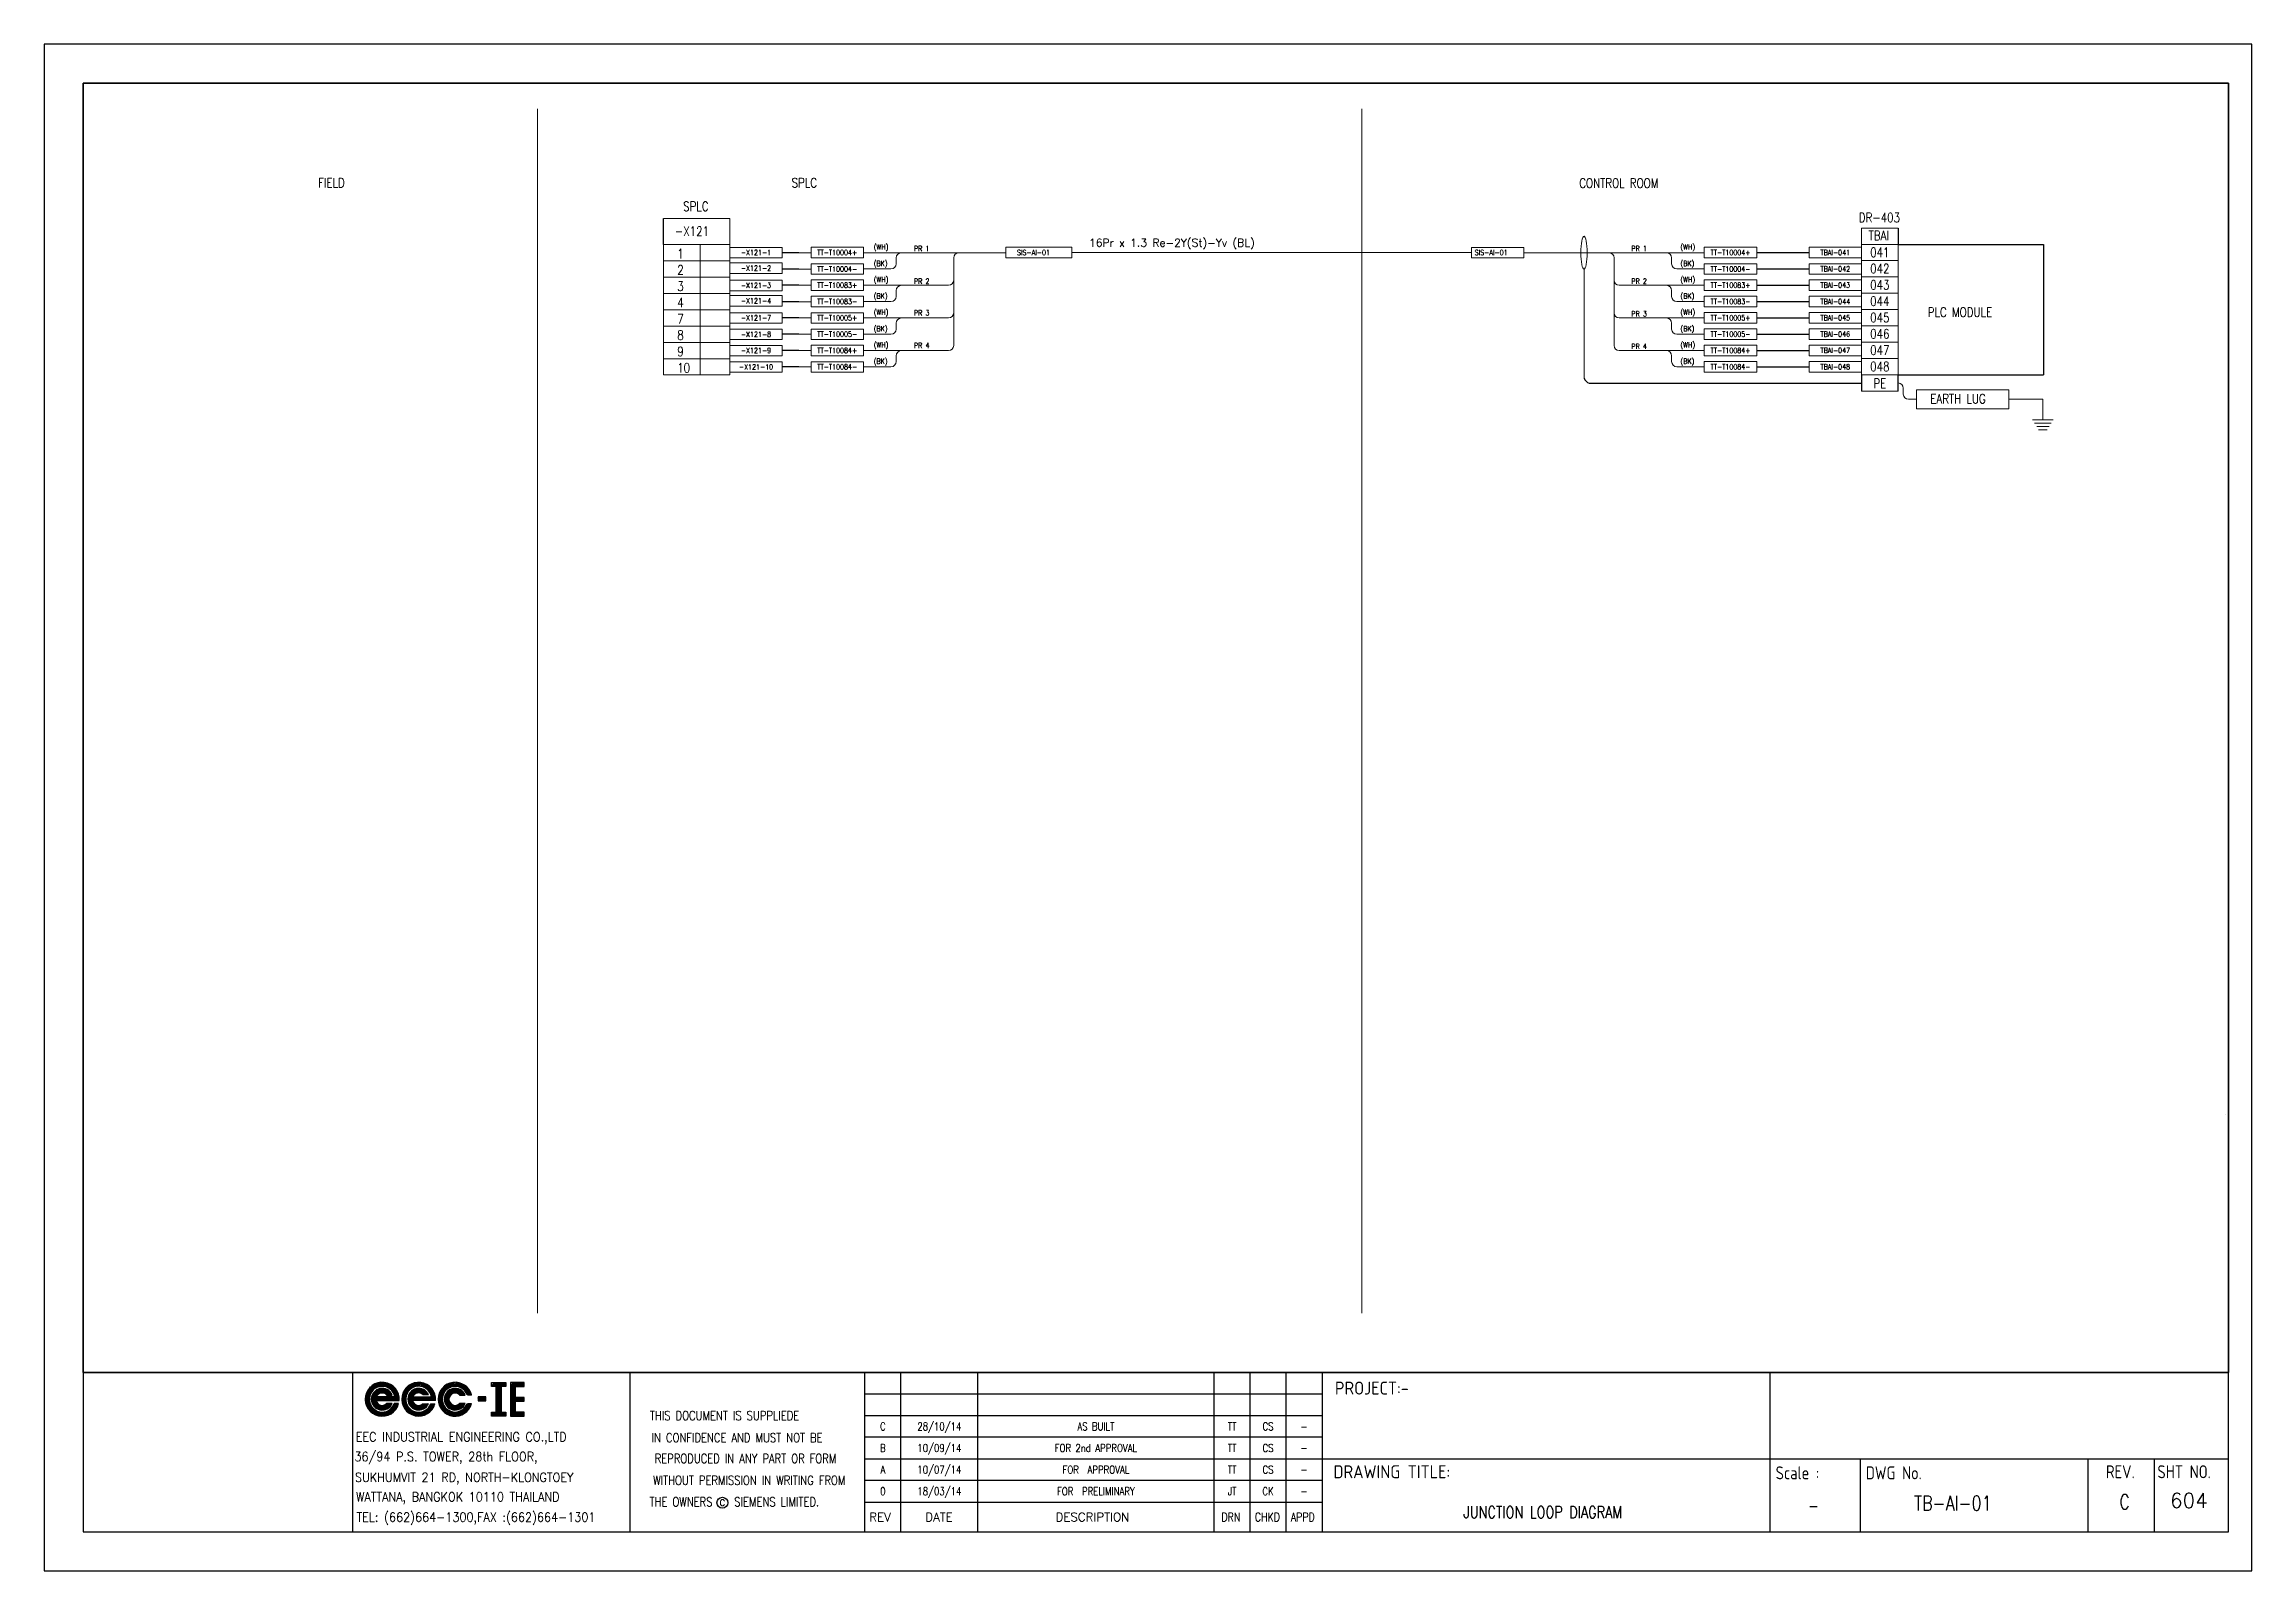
# Model space of a CAD drawing. Header units: millimetres. Extents: x -14942 to 24072, y -50285 to 2207.
# Drawn here: x 2106 to 2529, y -9461.3 to -9168.8 of the extents above; entities that cross this region are included whole.
import ezdxf
from ezdxf.enums import TextEntityAlignment as Align

# ---------------------------------------------------------------- set-up
doc = ezdxf.new("R2010")
doc.units = ezdxf.units.MM
doc.header["$MEASUREMENT"] = 0
doc.layers.get('0').update_dxf_attribs({"linetype": 'CONTINUOUS'})
for name, color, linetype in [('52049_PAPER A4$0$Frame_A1', 253, 'CONTINUOUS'), ('BEAM', 3, 'CONTINUOUS'), ('INSTRUMENT', 1, 'CONTINUOUS'), ('TEXT', 2, 'CONTINUOUS')]:
    doc.layers.add(name, color=color, linetype=linetype)
doc.styles.add('52049_PAPER A4$0$ISO Proportional', font='isocp.shx')
doc.styles.add('52049_PAPER A4$0$ROMANS', font='isocp.shx')
doc.styles.add('52049_PAPER A4$0$Romans-title', font='romans.shx')
doc.styles.add('ROMANS', font='romans')

# ---------------------------------------------------------------- blocks, each defined once
blk = doc.blocks.new('52049_PAPER A4$0$eec-ie')
at = {"layer": '52049_PAPER A4$0$Frame_A1', "color": 0, "lineweight": -3}
for p, q in [((0, 0), (0.87, 0.87)), ((0, -0.08), (0.3, 0.22)), ((0, -0.16), (0.26, 0.1)), ((0, -0.23), (0.24, 0)), ((0.01, 0.09), (0.78, 0.86)), ((0.04, 0.2), (0.68, 0.83)), ((0.09, 0.32), (0.55, 0.78)), ((0.26, 0.57), (0.3, 0.62)), ((0.34, -0.12), (1, 0.53)), ((0.35, -0.04), (0.92, 0.53)), ((0.35, -0.19), (1.07, 0.52)), ((0.36, 0.05), (0.82, 0.51)), ((0.37, -0.26), (0.66, 0.04)), ((0.39, -0.32), (0.74, 0.04)), ((0.4, 0.17), (0.7, 0.47)), ((0.41, -0.37), (0.82, 0.04)), ((1.69, 0.04), (0.64, 0.04)), ((0.65, 0.57), (0.96, 0.88)), ((0.68, -0.17), (0.9, 0.04)), ((0.76, -0.17), (0.98, 0.04)), ((0.77, 0.62), (1.03, 0.88)), ((0.84, -0.17), (1.05, 0.04)), ((0.87, 0.64), (1.1, 0.87)), ((0.87, 0.25), (1.13, 0.51)), ((0.92, -0.17), (1.13, 0.04)), ((0.95, 0.64), (1.17, 0.86)), ((0.96, 0.26), (1.19, 0.49)), ((1, -0.17), (1.21, 0.04)), ((1.03, 0.64), (1.23, 0.84)), ((1.03, 0.25), (1.24, 0.46)), ((1.07, -0.17), (1.29, 0.04)), ((1.09, 0.24), (1.29, 0.44)), ((1.1, 0.63), (1.29, 0.82)), ((1.15, 0.21), (1.34, 0.4)), ((1.15, -0.17), (1.37, 0.04)), ((1.16, 0.62), (1.35, 0.8)), ((1.19, 0.18), (1.38, 0.37)), ((1.22, 0.6), (1.4, 0.78)), ((1.22, 0.15), (1.54, 0.15)), ((1.23, -0.17), (1.44, 0.04)), ((1.25, 0.15), (1.42, 0.33)), ((1.28, 0.57), (1.45, 0.75)), ((1.31, -0.17), (1.52, 0.04)), ((1.32, 0.15), (1.46, 0.29)), ((1.33, 0.55), (1.5, 0.72)), ((1.38, 0.52), (1.54, 0.69)), ((1.39, -0.17), (1.6, 0.04)), ((1.4, 0.15), (1.49, 0.24)), ((1.42, 0.49), (1.59, 0.65)), ((1.46, 0.45), (1.63, 0.62)), ((1.46, -0.17), (1.68, 0.04)), ((1.48, 0.15), (1.52, 0.19)), ((1.5, 0.41), (1.67, 0.58)), ((1.54, 0.37), (1.71, 0.54)), ((1.54, -0.17), (1.9, 0.18)), ((1.57, 0.33), (1.74, 0.49)), ((1.6, 0.28), (1.77, 0.45)), ((1.62, -0.17), (1.91, 0.12)), ((1.63, 0.23), (1.8, 0.4)), ((1.65, 0.17), (1.83, 0.35)), ((1.67, 0.11), (1.86, 0.3)), ((1.69, 0.05), (1.88, 0.24)), ((1.7, -0.17), (1.93, 0.06)), ((2.09, -0.09), (2.37, 0.19)), ((2.1, -0.01), (2.51, 0.41)), ((2.1, -0.17), (2.34, 0.08)), ((2.11, 0.08), (2.88, 0.86)), ((2.13, 0.18), (2.78, 0.83)), ((2.18, 0.31), (2.65, 0.78)), ((2.31, 0.52), (2.45, 0.65)), ((2.44, -0.05), (3.02, 0.52)), ((2.44, -0.13), (3.1, 0.52)), ((2.45, -0.2), (2.78, 0.13)), ((2.46, 0.04), (2.93, 0.51)), ((2.46, -0.26), (2.76, 0.04)), ((2.48, -0.32), (2.84, 0.04)), ((2.49, 0.15), (2.81, 0.47)), ((2.56, 0.45), (2.97, 0.87)), ((2.72, -0.17), (2.92, 0.04)), ((2.73, 0.04), (3.79, 0.04)), ((2.77, 0.59), (3.06, 0.87)), ((2.79, -0.17), (3, 0.04)), ((2.84, 0.19), (3.17, 0.51)), ((2.87, -0.17), (3.08, 0.04)), ((2.89, 0.63), (3.13, 0.87)), ((2.95, -0.17), (3.15, 0.04)), ((2.98, 0.64), (3.2, 0.86)), ((2.98, 0.26), (3.23, 0.5)), ((3.03, -0.17), (3.23, 0.04)), ((3.06, 0.65), (3.27, 0.85)), ((3.07, 0.26), (3.29, 0.48)), ((3.11, -0.17), (3.31, 0.04)), ((3.14, 0.64), (3.33, 0.83)), ((3.14, 0.25), (3.34, 0.46)), ((3.18, -0.17), (3.39, 0.04)), ((3.2, 0.24), (3.39, 0.43)), ((3.21, 0.63), (3.39, 0.81)), ((3.25, 0.21), (3.44, 0.4)), ((3.26, -0.17), (3.47, 0.04)), ((3.27, 0.62), (3.44, 0.79)), ((3.29, 0.18), (3.48, 0.36)), ((3.62, 0.16), (3.31, 0.16)), ((3.33, 0.6), (3.5, 0.77)), ((3.34, -0.17), (3.54, 0.04)), ((3.36, 0.16), (3.52, 0.32)), ((3.38, 0.57), (3.55, 0.74)), ((3.42, -0.17), (3.62, 0.04)), ((3.43, 0.55), (3.59, 0.71)), ((3.43, 0.16), (3.55, 0.28)), ((3.48, 0.52), (3.64, 0.68)), ((3.5, -0.17), (3.7, 0.04)), ((3.51, 0.16), (3.58, 0.23)), ((3.52, 0.48), (3.68, 0.64)), ((3.57, 0.45), (3.72, 0.61)), ((3.57, -0.17), (3.78, 0.04)), ((3.59, 0.16), (3.61, 0.18)), ((3.6, 0.41), (3.76, 0.57)), ((3.64, 0.37), (3.8, 0.53)), ((3.65, -0.17), (3.99, 0.17)), ((3.67, 0.32), (3.83, 0.48)), ((3.7, 0.27), (3.87, 0.44)), ((3.73, 0.22), (3.9, 0.39)), ((3.73, -0.17), (4, 0.11)), ((3.75, 0.17), (3.92, 0.34)), ((3.77, 0.11), (3.95, 0.28)), ((3.79, 0.05), (3.97, 0.23)), ((3.81, -0.17), (4.02, 0.04)), ((4.18, -0.03), (4.57, 0.36)), ((4.18, -0.11), (4.47, 0.18)), ((4.18, -0.18), (4.43, 0.07)), ((4.19, 0.06), (5, 0.86)), ((4.21, 0.16), (4.9, 0.84)), ((4.25, 0.28), (4.78, 0.8)), ((4.34, 0.45), (4.61, 0.71)), ((4.53, -0.15), (5.2, 0.53)), ((4.53, -0.07), (5.13, 0.53)), ((4.54, 0.02), (5.04, 0.52)), ((4.54, -0.22), (4.86, 0.1)), ((4.57, 0.12), (4.93, 0.49)), ((4.69, 0.48), (5.08, 0.87)), ((4.69, 0.32), (4.73, 0.37)), ((4.88, 0.59), (5.16, 0.88)), ((4.96, 0.2), (5.27, 0.52)), ((4.99, 0.63), (5.24, 0.87)), ((5.08, 0.64), (5.31, 0.86)), ((5.09, 0.25), (5.33, 0.5)), ((5.16, 0.64), (5.37, 0.85)), ((5.17, 0.26), (5.39, 0.48)), ((5.24, 0.64), (5.43, 0.83)), ((5.24, 0.25), (5.44, 0.46)), ((5.3, 0.63), (5.49, 0.82)), ((5.3, 0.23), (5.49, 0.43)), ((5.35, 0.2), (5.54, 0.39)), ((5.37, 0.61), (5.55, 0.79)), ((5.39, 0.17), (5.58, 0.36)), ((5.4, 0.15), (5.72, 0.15)), ((5.42, 0.59), (5.6, 0.77)), ((5.46, 0.15), (5.62, 0.32)), ((5.48, 0.57), (5.65, 0.74)), ((5.53, 0.54), (5.7, 0.71)), ((5.53, 0.15), (5.65, 0.27)), ((5.58, 0.51), (5.74, 0.68)), ((5.61, 0.15), (5.68, 0.23)), ((5.62, 0.47), (5.79, 0.64)), ((5.66, 0.44), (5.83, 0.6)), ((5.69, 0.15), (5.71, 0.18)), ((5.7, 0.4), (5.87, 0.56)), ((5.73, 0.36), (5.9, 0.52)), ((5.77, 0.31), (5.94, 0.48)), ((5.8, 0.26), (5.97, 0.43)), ((5.82, 0.21), (6, 0.38)), ((5.85, 0.15), (6.02, 0.33)), ((6.09, 0.15), (5.85, 0.15)), ((5.92, 0.15), (6.05, 0.28)), ((6, 0.15), (6.07, 0.22)), ((6.08, 0.15), (6.09, 0.16)), ((6.9, 0.04), (6.46, 0.04)), ((6.46, 0.04), (6.46, -0.18)), ((6.46, -0.01), (6.51, 0.04)), ((6.46, -0.09), (6.59, 0.04)), ((6.46, -0.17), (6.66, 0.04)), ((6.52, -0.18), (6.74, 0.04)), ((6.6, -0.18), (6.82, 0.04)), ((6.68, -0.18), (6.9, 0.04)), ((6.9, -0.18), (6.9, 0.04)), ((7.23, 0.68), (7.41, 0.86)), ((7.27, 0.64), (7.49, 0.86)), ((7.35, 0.64), (7.57, 0.86)), ((7.43, 0.64), (7.65, 0.86)), ((7.5, 0.64), (7.72, 0.86)), ((7.51, 0.57), (7.8, 0.86)), ((7.51, 0.49), (7.88, 0.86)), ((7.51, 0.41), (7.96, 0.86)), ((7.51, 0.34), (7.78, 0.61)), ((7.51, 0.26), (7.78, 0.53)), ((7.51, 0.18), (7.78, 0.45)), ((7.51, 0.1), (7.78, 0.38)), ((7.51, 0.02), (7.78, 0.3)), ((7.51, -0.05), (7.78, 0.22)), ((7.51, -0.13), (7.78, 0.14)), ((7.51, -0.21), (7.78, 0.07)), ((7.82, 0.64), (8.04, 0.86)), ((7.89, 0.64), (8.06, 0.81)), ((7.97, 0.64), (8.06, 0.73)), ((8.05, 0.64), (8.06, 0.65)), ((8.33, 0.46), (8.74, 0.86)), ((8.33, 0.54), (8.66, 0.86)), ((8.33, 0.38), (8.82, 0.86)), ((8.33, 0.69), (8.5, 0.86)), ((8.33, 0.62), (8.58, 0.86)), ((8.33, 0.3), (8.61, 0.58)), ((8.33, 0.23), (8.61, 0.5)), ((8.33, 0.15), (8.61, 0.42)), ((8.33, 0.07), (8.61, 0.35)), ((8.33, -0.01), (8.61, 0.27)), ((8.33, -0.09), (8.61, 0.19)), ((8.33, -0.16), (8.61, 0.11)), ((8.33, -0.24), (8.61, 0.03)), ((8.33, -0.4), (8.74, 0.01)), ((8.33, -0.32), (8.66, 0.01)), ((8.33, -0.48), (8.82, 0.01)), ((8.67, 0.64), (8.89, 0.86)), ((8.68, -0.21), (8.9, 0.01)), ((8.75, 0.64), (8.97, 0.86)), ((8.75, -0.21), (8.97, 0.01)), ((8.83, 0.64), (9.05, 0.86)), ((8.83, -0.21), (9.05, 0.01)), ((8.91, 0.64), (9.11, 0.84)), ((8.99, 0.64), (9.11, 0.76)), ((9.06, 0.64), (9.11, 0.69)), ((0.02, -0.3), (0.23, -0.08)), ((0.03, -0.36), (0.23, -0.16)), ((0.05, -0.42), (0.24, -0.23)), ((0.07, -0.47), (0.26, -0.29)), ((0.1, -0.53), (0.27, -0.35)), ((0.12, -0.58), (0.3, -0.4)), ((0.15, -0.63), (0.32, -0.46)), ((0.19, -0.67), (0.35, -0.5)), ((0.22, -0.72), (0.39, -0.55)), ((0.26, -0.76), (0.42, -0.59)), ((0.3, -0.8), (0.46, -0.63)), ((0.34, -0.83), (0.5, -0.67)), ((0.38, -0.87), (0.55, -0.7)), ((0.42, -0.9), (0.59, -0.73)), ((0.44, -0.42), (0.64, -0.22)), ((0.47, -0.47), (0.66, -0.27)), ((0.47, -0.93), (0.65, -0.76)), ((0.5, -0.51), (0.69, -0.32)), ((0.52, -0.96), (0.7, -0.78)), ((0.54, -0.55), (0.73, -0.36)), ((0.58, -0.59), (0.78, -0.39)), ((0.58, -0.98), (0.76, -0.8)), ((0.62, -0.17), (1.94, -0.17)), ((0.63, -0.62), (0.83, -0.42)), ((0.63, -1.01), (0.82, -0.82)), ((0.68, -0.65), (0.89, -0.44)), ((0.69, -1.03), (0.89, -0.83)), ((0.73, -0.67), (0.96, -0.45)), ((0.75, -1.04), (0.96, -0.83)), ((0.79, -0.69), (1.04, -0.44)), ((0.82, -1.05), (1.04, -0.83)), ((0.85, -0.71), (1.19, -0.37)), ((0.89, -1.06), (1.14, -0.81)), ((0.92, -0.72), (1.29, -0.34)), ((0.96, -1.07), (1.25, -0.77)), ((1, -0.72), (1.37, -0.34)), ((1.04, -1.06), (1.76, -0.34)), ((1.09, -0.71), (1.45, -0.34)), ((1.13, -1.05), (1.84, -0.34)), ((1.2, -0.67), (1.53, -0.34)), ((1.54, -0.34), (1.22, -0.34)), ((1.23, -1.03), (1.9, -0.36)), ((1.35, -0.99), (1.86, -0.48)), ((1.53, -0.88), (1.76, -0.66)), ((1.65, -0.38), (1.68, -0.34)), ((1.91, -0.34), (1.66, -0.34)), ((1.78, -0.17), (1.94, -0.01)), ((1.85, -0.17), (1.94, -0.09)), ((1.93, -0.17), (1.94, -0.17)), ((2.1, -0.24), (2.32, -0.02)), ((2.11, -0.3), (2.32, -0.1)), ((2.13, -0.36), (2.32, -0.17)), ((2.15, -0.42), (2.33, -0.24)), ((2.17, -0.48), (2.35, -0.3)), ((2.2, -0.53), (2.37, -0.36)), ((2.22, -0.58), (2.39, -0.42)), ((2.25, -0.63), (2.42, -0.47)), ((2.29, -0.68), (2.45, -0.51)), ((2.32, -0.72), (2.48, -0.56)), ((2.36, -0.76), (2.52, -0.6)), ((2.4, -0.8), (2.56, -0.64)), ((2.44, -0.84), (2.6, -0.68)), ((2.48, -0.87), (2.64, -0.71)), ((2.51, -0.38), (2.71, -0.17)), ((2.53, -0.9), (2.69, -0.74)), ((2.54, -0.43), (2.73, -0.23)), ((2.57, -0.47), (2.76, -0.28)), ((2.58, -0.93), (2.74, -0.77)), ((2.6, -0.51), (2.79, -0.33)), ((2.63, -0.96), (2.8, -0.79)), ((2.64, -0.55), (2.83, -0.37)), ((2.68, -0.98), (2.86, -0.81)), ((2.69, -0.59), (2.87, -0.4)), ((4.02, -0.17), (2.71, -0.17)), ((2.73, -0.62), (2.93, -0.43)), ((2.74, -1.01), (2.92, -0.82)), ((2.78, -0.65), (2.99, -0.44)), ((2.8, -1.02), (2.99, -0.83)), ((2.84, -0.67), (3.06, -0.45)), ((2.86, -1.04), (3.06, -0.84)), ((2.9, -0.69), (3.14, -0.44)), ((2.92, -1.05), (3.14, -0.83)), ((2.96, -0.7), (3.32, -0.35)), ((2.99, -1.06), (3.24, -0.81)), ((3.03, -0.71), (3.39, -0.35)), ((3.07, -1.06), (3.36, -0.77)), ((3.11, -0.71), (3.47, -0.35)), ((3.15, -1.06), (3.86, -0.35)), ((3.2, -0.7), (3.55, -0.35)), ((3.24, -1.04), (3.94, -0.35)), ((3.31, -0.35), (3.62, -0.35)), ((3.32, -0.65), (3.62, -0.36)), ((3.35, -1.02), (3.98, -0.38)), ((3.48, -0.97), (3.93, -0.51)), ((3.74, -0.39), (3.78, -0.35)), ((3.76, -0.35), (3.99, -0.35)), ((3.89, -0.17), (4.02, -0.03)), ((3.96, -0.17), (4.03, -0.11)), ((4.19, -0.25), (4.42, -0.03)), ((4.21, -0.32), (4.41, -0.11)), ((4.22, -0.38), (4.42, -0.18)), ((4.24, -0.44), (4.43, -0.25)), ((4.26, -0.49), (4.45, -0.31)), ((4.29, -0.54), (4.47, -0.37)), ((4.32, -0.59), (4.49, -0.42)), ((4.35, -0.64), (4.52, -0.47)), ((4.38, -0.69), (4.55, -0.52)), ((4.42, -0.73), (4.58, -0.56)), ((4.45, -0.77), (4.62, -0.6)), ((4.49, -0.81), (4.66, -0.64)), ((4.53, -0.84), (4.7, -0.68)), ((4.56, -0.28), (4.8, -0.03)), ((4.58, -0.33), (4.8, -0.11)), ((4.58, -0.88), (4.75, -0.71)), ((4.6, -0.39), (4.81, -0.18)), ((4.62, -0.91), (4.8, -0.74)), ((4.63, -0.44), (4.83, -0.24)), ((4.66, -0.48), (4.86, -0.29)), ((4.67, -0.94), (4.85, -0.77)), ((4.7, -0.52), (4.89, -0.33)), ((4.72, -0.97), (4.9, -0.79)), ((4.74, -0.56), (4.93, -0.37)), ((4.78, -0.6), (4.98, -0.4)), ((4.78, -0.99), (4.96, -0.81)), ((4.83, -0.63), (5.03, -0.43)), ((4.83, -1.01), (5.03, -0.82)), ((4.88, -0.66), (5.09, -0.44)), ((4.89, -1.03), (5.1, -0.83)), ((4.93, -0.68), (5.17, -0.45)), ((4.96, -1.05), (5.17, -0.83)), ((4.99, -0.7), (5.26, -0.43)), ((5.02, -1.06), (5.26, -0.82)), ((5.06, -0.71), (5.43, -0.34)), ((5.09, -1.06), (5.36, -0.8)), ((5.13, -0.72), (5.5, -0.34)), ((5.17, -1.07), (5.49, -0.75)), ((5.21, -0.71), (5.58, -0.34)), ((5.25, -1.06), (5.97, -0.34)), ((5.3, -0.7), (5.66, -0.34)), ((5.35, -1.05), (6.05, -0.34)), ((5.72, -0.34), (5.4, -0.34)), ((5.43, -0.65), (5.71, -0.37)), ((5.45, -1.02), (6.07, -0.4)), ((5.58, -0.96), (6.02, -0.53)), ((5.81, -0.43), (5.89, -0.34)), ((5.85, -0.34), (6.09, -0.34)), ((6.46, -0.18), (6.9, -0.18)), ((6.75, -0.18), (6.9, -0.04)), ((6.83, -0.18), (6.9, -0.12)), ((7.23, -0.95), (7.34, -0.84)), ((7.23, -0.88), (7.26, -0.84)), ((7.23, -1.03), (7.42, -0.84)), ((7.28, -1.07), (7.5, -0.84)), ((7.35, -1.07), (7.78, -0.64)), ((7.43, -1.07), (7.78, -0.71)), ((7.51, -0.29), (7.78, -0.01)), ((7.51, -0.37), (7.78, -0.09)), ((7.51, -0.44), (7.78, -0.17)), ((7.51, -0.52), (7.78, -0.25)), ((7.51, -0.6), (7.78, -0.32)), ((7.51, -0.68), (7.78, -0.4)), ((7.51, -0.76), (7.78, -0.48)), ((7.51, -0.83), (7.78, -0.56)), ((7.51, -1.07), (7.78, -0.79)), ((7.59, -1.07), (7.81, -0.84)), ((7.67, -1.07), (7.89, -0.84)), ((7.74, -1.07), (7.96, -0.84)), ((7.82, -1.07), (8.04, -0.84)), ((7.9, -1.07), (8.06, -0.91)), ((7.98, -1.07), (8.06, -0.98)), ((8.06, -1.07), (8.06, -1.06)), ((8.33, -0.55), (8.61, -0.28)), ((8.33, -0.63), (8.61, -0.36)), ((8.33, -0.71), (8.61, -0.43)), ((8.33, -0.79), (8.61, -0.51)), ((8.33, -0.86), (8.61, -0.59)), ((8.33, -0.94), (8.61, -0.67)), ((8.33, -1.02), (8.61, -0.75)), ((8.37, -1.07), (8.61, -0.82)), ((8.45, -1.07), (8.67, -0.84)), ((8.52, -1.07), (8.74, -0.84)), ((8.6, -1.07), (8.82, -0.84)), ((8.68, -1.07), (8.9, -0.84)), ((8.76, -1.07), (8.98, -0.84)), ((8.84, -1.07), (9.06, -0.84)), ((8.91, -0.21), (9.11, -0.02)), ((8.91, -1.07), (9.11, -0.87)), ((8.99, -0.21), (9.11, -0.09)), ((8.99, -1.07), (9.11, -0.95)), ((9.07, -0.21), (9.11, -0.17)), ((9.07, -1.07), (9.11, -1.03))]:
    blk.add_line(p, q, dxfattribs=at)
for points in [[(7.23, 0.86), (8.06, 0.86), (8.06, 0.64), (7.78, 0.64), (7.78, -0.84), (8.06, -0.84), (8.06, -1.07), (7.23, -1.07), (7.23, -0.84), (7.51, -0.84), (7.51, 0.64), (7.23, 0.64)], [(8.61, 0.01), (8.61, 0.64), (9.11, 0.64), (9.11, 0.86), (8.33, 0.86), (8.33, -1.07), (9.11, -1.07), (9.11, -0.84), (8.61, -0.84), (8.61, -0.21), (9.11, -0.21), (9.11, 0.01)]]:
    blk.add_lwpolyline(points, close=True, dxfattribs=at)
for centre, radius, start, end in [((0.97, -0.09), 0.972, 355.3439, 345.1466), ((0.97, -0.09), 0.737, 10.5243, 340.256), ((0.97, -0.09), 0.623, 23.5697, 336.4303), ((0.97, -0.09), 0.354, 44.7876, 157.6107), ((3.06, -0.09), 0.967, 355.6074, 344.7747), ((3.06, -0.09), 0.742, 10.0766, 339.9937), ((3.06, -0.09), 0.618, 24.2545, 335.7455), ((3.06, -0.09), 0.358, 45.1096, 158.7579), ((5.15, -0.09), 0.972, 14.8534, 345.1466), ((5.15, -0.09), 0.737, 19.744, 340.256), ((5.15, -0.09), 0.623, 23.5697, 336.4303), ((5.15, -0.09), 0.354, 44.7876, 315.2124), ((0.97, -0.09), 0.354, 192.8901, 315.2124), ((3.06, -0.09), 0.358, 191.9242, 314.8904)]:
    blk.add_arc(centre, radius, start, end, dxfattribs=at)
blk = doc.blocks.new('52049_PAPER A4$0$eec logo')
at = {"color": 7, "xscale": 2.786697286423482, "yscale": 2.786697286423482, "zscale": 2.786697286423482}
blk.add_blockref('52049_PAPER A4$0$eec-ie', (50.01, 25.95), dxfattribs=at)
blk = doc.blocks.new('FJB')
at = {"color": 3}
for p, q in [((-415.5, 38.01), (-4.5, 38.01)), ((-363.94, 38.01), (-363.94, 7.5)), ((-310.77, 38.01), (-310.77, 7.5)), ((-265.75, 7.5), (-265.75, 38.01)), ((-258.85, 7.5), (-258.85, 38.01)), ((-244.11, 7.5), (-244.11, 38.01)), ((-198.84, 7.5), (-198.84, 38.01)), ((-191.95, 7.5), (-191.95, 38.01)), ((-185.05, 7.5), (-185.05, 38.01)), ((-178.16, 38.01), (-178.16, 7.5)), ((-92.38, 38.01), (-92.38, 7.5)), ((-178.16, 21.46), (-4.5, 21.46)), ((-75.06, 21.46), (-75.06, 7.5)), ((-31.4, 21.46), (-31.4, 7.5)), ((-18.75, 21.46), (-18.75, 7.5)), ((-265.75, 13.19), (-178.16, 13.19))]:
    blk.add_line(p, q, dxfattribs=at)
at = {"color": 1}
for p, q in [((-178.16, 33.87), (-265.75, 33.87)), ((-265.75, 29.74), (-178.16, 29.74)), ((-178.16, 25.6), (-265.75, 25.6)), ((-265.75, 21.46), (-178.16, 21.46)), ((-178.16, 17.33), (-265.75, 17.33))]:
    blk.add_line(p, q, dxfattribs=at)
at = {"color": 7}
for p, q in [((-4.5, 38.01), (-96.38, 38.01)), ((-92.38, 38.01), (-92.38, 19.85))]:
    blk.add_line(p, q, dxfattribs=at)
blk.add_lwpolyline([(0, 0), (0, 292.5), (-423, 292.5), (-423, 0)], close=True, dxfattribs=at)
blk.add_lwpolyline([(-415.5, 285), (-4.5, 285), (-4.5, 38.01), (-415.5, 38.01)], close=True)
at = {"color": 3}
blk.add_lwpolyline([(-4.5, 7.5), (-4.5, 285), (-415.5, 285), (-415.5, 7.5)], close=True, dxfattribs=at)
at = {"color": 2}
blk.add_circle((-293.05, 13.05), 1.05, dxfattribs=at)
at = {"color": 3, "xscale": 1.200000000000001, "yscale": 1.200000000000001, "zscale": 1.200000000000001}
blk.add_blockref('52049_PAPER A4$0$eec logo', (-421.49, 2.05), dxfattribs=at)
at = {"color": 2, "style": '52049_PAPER A4$0$ISO Proportional'}
for s, height, p in [('PROJECT:-', 2.482, (-168.61, 35.02)), ('DRAWING TITLE:', 2.4821, (-164.78, 18.99))]:
    blk.add_text(s, height=height, dxfattribs=at).set_placement(p, align=Align.MIDDLE_CENTER)
at = {"color": 2, "style": '52049_PAPER A4$0$Romans-title', "width": 0.8}
for s, p in [('THIS DOCUMENT IS SUPPLIEDE', (-292.63, 29.75)), ('IN CONFIDENCE AND MUST NOT BE', (-290.24, 25.51)), (' REPRODUCED IN ANY PART OR FORM', (-289.1, 21.53)), (' WITHOUT PERMISSION IN WRITING FROM ', (-287.9, 17.35)), ('THE OWNERS   SIEMENS LIMITED. ', (-290.28, 13.22))]:
    blk.add_text(s, height=1.75, dxfattribs=at).set_placement(p, align=Align.MIDDLE)
at = {"color": 2, "style": '52049_PAPER A4$0$Romans-title'}
for s, height, width, p in [('EEC INDUSTRIAL ENGINEERING CO.,LTD', 1.75, 0.9, (-363.31, 24.81)), ('36/94 P.S. TOWER, 28th FLOOR,', 1.75, 0.9, (-363.55, 21.03, -1.75)), ('SUKHUMVIT 21 RD, NORTH-KLONGTOEY', 1.75, 0.9, (-363.45, 17.05, -1.75)), ('WATTANA, BANGKOK 10110 THAILAND ', 1.75, 0.9, (-363.25, 13.31, -1.75)), ('TEL: (662)664-1300,FAX :(662)664-1301', 1.75, 0.9, (-363.14, 9.42, -1.75)), ('DRN', 1.655, 0.8, (-197.44, 9.49)), ('CHKD', 1.655, 0.8, (-191.03, 9.49)), ('APPD', 1.655, 0.8, (-184.14, 9.49))]:
    blk.add_text(s, height=height, dxfattribs=dict(at, width=width)).set_placement(p)
at = {"color": 2}
for s, height, style, width, p in [('C', 1.5, '52049_PAPER A4$0$Romans-title', 0.8, (-262.3, 27.67)), ('28/10/14', 1.5, '52049_PAPER A4$0$Romans-title', 0.8, (-251.48, 27.67)), ('AS BUILT', 1.5, '52049_PAPER A4$0$Romans-title', 0.8, (-221.48, 27.67)), ('TT', 1.5, '52049_PAPER A4$0$Romans-title', 0.8, (-195.39, 27.67)), ('CS', 1.5, '52049_PAPER A4$0$Romans-title', 0.8, (-188.5, 27.67)), ('-', 1.5, '52049_PAPER A4$0$Romans-title', 0.8, (-181.6, 27.67)), ('B', 1.5, '52049_PAPER A4$0$Romans-title', 0.8, (-262.3, 23.53)), ('10/09/14', 1.5, '52049_PAPER A4$0$Romans-title', 0.8, (-251.48, 23.53)), ('FOR 2nd APPROVAL', 1.5, '52049_PAPER A4$0$Romans-title', 0.8, (-221.48, 23.53)), ('TT', 1.5, '52049_PAPER A4$0$Romans-title', 0.8, (-195.39, 23.53)), ('CS', 1.5, '52049_PAPER A4$0$Romans-title', 0.8, (-188.5, 23.53)), ('-', 1.5, '52049_PAPER A4$0$Romans-title', 0.8, (-181.6, 23.53)), ('A', 1.5, '52049_PAPER A4$0$Romans-title', 0.8, (-262.3, 19.39)), ('10/07/14', 1.5, '52049_PAPER A4$0$Romans-title', 0.8, (-251.48, 19.39)), ('FOR  APPROVAL', 1.5, '52049_PAPER A4$0$Romans-title', 0.8, (-221.48, 19.39)), ('TT', 1.5, '52049_PAPER A4$0$Romans-title', 0.8, (-195.39, 19.39)), ('CS', 1.5, '52049_PAPER A4$0$Romans-title', 0.8, (-188.5, 19.39)), ('-', 1.5, '52049_PAPER A4$0$Romans-title', 0.8, (-181.6, 19.39)), ('Scale :', 2.482, '52049_PAPER A4$0$ROMANS', 0.9, (-87.06, 18.78)), ('DWG No.', 2.482, '52049_PAPER A4$0$ROMANS', 0.9, (-68.61, 18.78)), ('REV.', 2.482, '52049_PAPER A4$0$ROMANS', 0.9, (-25.21, 18.99)), ('SHT NO.', 2.482, '52049_PAPER A4$0$ROMANS', 0.9, (-12.98, 18.99)), ('0', 1.5, '52049_PAPER A4$0$Romans-title', 0.8, (-262.3, 15.26)), ('18/03/14', 1.5, '52049_PAPER A4$0$Romans-title', 0.8, (-251.48, 15.26)), ('FOR  PRELIMINARY', 1.5, '52049_PAPER A4$0$Romans-title', 0.8, (-221.48, 15.26)), ('JT', 1.5, '52049_PAPER A4$0$Romans-title', 0.8, (-195.39, 15.26)), ('CK', 1.5, '52049_PAPER A4$0$Romans-title', 0.8, (-188.5, 15.26)), ('-', 1.5, '52049_PAPER A4$0$Romans-title', 0.8, (-181.6, 15.26)), ('C', 2.8, '52049_PAPER A4$0$Romans-title', 0.8, (-24.36, 13.21)), ('-', 2.25, '52049_PAPER A4$0$Romans-title', 0.8, (-84, 12.48))]:
    blk.add_text(s, height=height, dxfattribs=dict(at, style=style, width=width)).set_placement(p, align=Align.MIDDLE_CENTER)
at = {"color": 2, "style": '52049_PAPER A4$0$Romans-title'}
blk.add_text('C', height=1.19, dxfattribs=at).set_placement((-293.05, 13.05), align=Align.MIDDLE)
for s, height, p in [('REV', 1.655, (-264.9, 9.49)), ('DATE', 1.655, (-254.17, 9.49)), ('DESCRIPTION', 1.6548, (-229.2, 9.49))]:
    blk.add_text(s, height=height, dxfattribs=at).set_placement(p)
at = {"layer": 'TEXT', "style": 'ROMANS', "width": 0.8}
blk.add_text('JUNCTION LOOP DIAGRAM ', height=2.25, dxfattribs=at).set_placement((-135.27, 11.24), align=Align.MIDDLE_CENTER)

msp = doc.modelspace()

# ---------------------------------------------------------------- linework, layer by layer
for p, q in [((2461.2, -9203.99), (2461.2, -9207.12)), ((2454.18, -9232.12), (2454.18, -9235.24)), ((2461.2, -9235.24), (2461.2, -9232.12))]:
    msp.add_line(p, q)
msp.add_arc((2402.75, -9232.01), 1.87, 202.98, 247.5472)
at = {"layer": 'BEAM', "color": 7, "lineweight": 13, "ltscale": 0.3}
for p, q in [((2200.53, -9411.88), (2200.53, -9181.13)), ((2358.44, -9411.88), (2358.44, -9181.13))]:
    msp.add_line(p, q, dxfattribs=at)
at = {"layer": 'INSTRUMENT', "color": 7}
for p, q in [((2224.67, -9207.15), (2224.67, -9202.15)), ((2434.11, -9208.7), (2444.15, -9208.7)), ((2461.2, -9207.12), (2489.07, -9207.12)), ((2489.07, -9207.12), (2489.07, -9232.12)), ((2250.6, -9208.72), (2247.4, -9208.72)), ((2250.6, -9211.86), (2247.4, -9211.86)), ((2434.11, -9211.84), (2444.15, -9211.84)), ((2250.6, -9214.97), (2247.4, -9214.97)), ((2434.11, -9214.95), (2444.15, -9214.95)), ((2250.6, -9218.11), (2247.4, -9218.11)), ((2250.6, -9221.2), (2247.4, -9221.2)), ((2434.11, -9218.09), (2444.15, -9218.09)), ((2434.11, -9221.2), (2444.15, -9221.2)), ((2250.6, -9224.35), (2247.4, -9224.35)), ((2434.11, -9224.34), (2444.15, -9224.34)), ((2250.6, -9227.45), (2247.4, -9227.45)), ((2434.11, -9227.45), (2444.15, -9227.45)), ((2250.6, -9230.6), (2247.4, -9230.6)), ((2402.03, -9233.74), (2454.19, -9233.74)), ((2434.11, -9230.59), (2444.15, -9230.59)), ((2461.2, -9232.12), (2489.07, -9232.12))]:
    msp.add_line(p, q, dxfattribs=at)
at = {"layer": 'INSTRUMENT', "color": 7, "lineweight": 13}
for p, q in [((2454.18, -9203.99), (2461.2, -9203.99)), ((2454.18, -9207.12), (2454.18, -9203.99)), ((2224.67, -9207.15), (2237.37, -9207.15)), ((2224.67, -9207.15), (2224.67, -9232.15)), ((2231.69, -9207.15), (2231.69, -9232.15)), ((2237.37, -9207.15), (2237.37, -9232.15)), ((2302.92, -9208.7), (2379.47, -9208.7)), ((2454.18, -9207.12), (2461.2, -9207.12)), ((2454.18, -9207.12), (2454.18, -9232.12)), ((2461.2, -9207.12), (2454.18, -9207.12)), ((2461.2, -9207.12), (2461.2, -9232.12)), ((2237.37, -9210.28), (2224.67, -9210.28)), ((2250.6, -9208.72), (2252.94, -9208.72)), ((2250.6, -9211.86), (2252.94, -9211.86)), ((2262.97, -9208.72), (2275.59, -9208.72)), ((2262.97, -9211.84), (2268.24, -9211.84)), ((2269.24, -9210.84), (2269.24, -9209.72)), ((2275.59, -9208.72), (2290.22, -9208.72)), ((2280.26, -9209.72), (2280.26, -9226.47)), ((2424.08, -9208.72), (2389.5, -9208.72)), ((2401.03, -9232.74), (2401.03, -9211.88)), ((2406.79, -9209.72), (2406.79, -9226.47)), ((2424.08, -9208.72), (2411.46, -9208.72)), ((2417.81, -9210.84), (2417.81, -9209.72)), ((2424.08, -9211.84), (2418.81, -9211.84)), ((2461.2, -9210.24), (2454.18, -9210.24)), ((2224.67, -9213.4), (2237.37, -9213.4)), ((2237.37, -9213.4), (2224.67, -9213.4)), ((2237.37, -9216.53), (2224.67, -9216.53)), ((2250.6, -9214.97), (2252.94, -9214.97)), ((2262.97, -9214.97), (2279.26, -9214.97)), ((2269.24, -9217.09), (2269.24, -9215.97)), ((2424.08, -9214.97), (2407.79, -9214.97)), ((2417.81, -9217.09), (2417.81, -9215.97)), ((2454.18, -9213.37), (2461.2, -9213.37)), ((2461.2, -9213.37), (2454.18, -9213.37)), ((2461.2, -9216.49), (2454.18, -9216.49)), ((2224.67, -9219.65), (2237.37, -9219.65)), ((2237.37, -9219.65), (2224.67, -9219.65)), ((2250.6, -9218.11), (2252.94, -9218.11)), ((2250.6, -9221.2), (2252.94, -9221.2)), ((2262.97, -9218.09), (2268.24, -9218.09)), ((2262.97, -9221.22), (2279.26, -9221.22)), ((2424.08, -9221.22), (2407.79, -9221.22)), ((2424.08, -9218.09), (2418.81, -9218.09)), ((2454.18, -9219.62), (2461.2, -9219.62)), ((2461.2, -9219.62), (2454.18, -9219.62)), ((2237.37, -9222.78), (2224.67, -9222.78)), ((2250.6, -9224.35), (2252.94, -9224.35)), ((2262.97, -9224.34), (2268.24, -9224.34)), ((2269.24, -9223.34), (2269.24, -9222.22)), ((2417.81, -9223.34), (2417.81, -9222.22)), ((2424.08, -9224.34), (2418.81, -9224.34)), ((2461.2, -9222.74), (2454.18, -9222.74)), ((2237.37, -9225.9), (2224.67, -9225.9)), ((2224.67, -9225.9), (2237.37, -9225.9)), ((2237.37, -9229.03), (2224.67, -9229.03)), ((2250.6, -9227.45), (2252.94, -9227.45)), ((2262.97, -9227.47), (2279.26, -9227.47)), ((2269.24, -9229.59), (2269.24, -9228.47)), ((2424.08, -9227.47), (2407.79, -9227.47)), ((2417.81, -9229.59), (2417.81, -9228.47)), ((2461.2, -9225.87), (2454.18, -9225.87)), ((2454.18, -9225.87), (2461.2, -9225.87)), ((2461.2, -9228.99), (2454.18, -9228.99)), ((2237.37, -9232.15), (2224.67, -9232.15)), ((2250.6, -9230.6), (2252.94, -9230.6)), ((2262.97, -9230.59), (2268.24, -9230.59)), ((2424.08, -9230.59), (2418.81, -9230.59)), ((2454.18, -9232.12), (2461.2, -9232.12)), ((2461.2, -9232.12), (2454.18, -9232.12)), ((2454.18, -9232.12), (2461.2, -9232.12)), ((2461.2, -9232.12), (2454.18, -9232.12)), ((2461.2, -9232.12), (2454.18, -9232.12)), ((2454.18, -9232.12), (2461.2, -9232.12)), ((2461.2, -9232.12), (2454.18, -9232.12)), ((2454.18, -9232.12), (2461.2, -9232.12)), ((2461.2, -9232.12), (2454.18, -9232.12)), ((2454.18, -9232.12), (2461.2, -9232.12)), ((2461.2, -9232.12), (2454.18, -9232.12)), ((2461.2, -9232.12), (2454.18, -9232.12)), ((2454.18, -9235.24), (2461.2, -9235.24)), ((2461.2, -9235.24), (2454.18, -9235.24)), ((2454.18, -9235.24), (2461.2, -9235.24)), ((2461.2, -9235.24), (2454.18, -9235.24)), ((2461.2, -9235.24), (2454.18, -9235.24)), ((2454.18, -9235.24), (2461.2, -9235.24)), ((2461.2, -9235.24), (2454.18, -9235.24)), ((2454.18, -9235.24), (2461.2, -9235.24)), ((2461.2, -9235.24), (2454.18, -9235.24)), ((2462.2, -9235.8), (2462.2, -9234.68)), ((2463.2, -9236.8), (2464.75, -9236.8)), ((2464.75, -9234.98), (2482.42, -9234.98)), ((2464.75, -9238.62), (2464.75, -9234.98)), ((2482.42, -9234.98), (2482.42, -9238.62)), ((2482.42, -9236.8), (2488.95, -9236.8)), ((2488.95, -9236.8), (2488.95, -9240.76)), ((2482.42, -9238.62), (2464.75, -9238.62)), ((2486.98, -9240.76), (2486.98, -9240.76)), ((2486.98, -9240.76), (2488.95, -9240.76)), ((2487.35, -9241.37), (2488.95, -9241.37)), ((2487.76, -9242.04), (2488.95, -9242.04)), ((2488.95, -9240.76), (2490.93, -9240.76)), ((2488.95, -9240.76), (2488.95, -9240.76)), ((2488.95, -9241.37), (2490.56, -9241.37)), ((2488.95, -9242.04), (2490.15, -9242.04)), ((2488.14, -9242.65), (2488.95, -9242.65)), ((2488.95, -9242.65), (2489.77, -9242.65)), ((2524.03, -9373.84), (2524.03, -9373.84))]:
    msp.add_line(p, q, dxfattribs=at)
for points in [[(2113.49, -9176.27), (2524.49, -9176.27), (2524.49, -9423.25), (2113.49, -9423.25)], [(2224.67, -9207.15), (2237.37, -9207.15), (2237.37, -9202.15), (2224.67, -9202.15)], [(2237.37, -9207.71), (2247.4, -9207.71), (2247.4, -9209.73), (2237.37, -9209.73)], [(2252.94, -9207.69), (2262.97, -9207.69), (2262.97, -9209.71), (2252.94, -9209.71)], [(2290.22, -9207.69), (2302.92, -9207.69), (2302.92, -9209.71), (2290.22, -9209.71)], [(2379.47, -9207.71), (2389.5, -9207.71), (2389.5, -9209.73), (2379.47, -9209.73)], [(2424.08, -9207.69), (2434.11, -9207.69), (2434.11, -9209.71), (2424.08, -9209.71)], [(2444.15, -9207.69), (2454.18, -9207.69), (2454.18, -9209.71), (2444.15, -9209.71)], [(2237.37, -9210.68), (2247.4, -9210.68), (2247.4, -9212.69), (2237.37, -9212.69)], [(2252.94, -9210.83), (2262.97, -9210.83), (2262.97, -9212.85), (2252.94, -9212.85)], [(2424.08, -9210.83), (2434.11, -9210.83), (2434.11, -9212.85), (2424.08, -9212.85)], [(2444.15, -9210.83), (2454.18, -9210.83), (2454.18, -9212.85), (2444.15, -9212.85)], [(2237.37, -9213.99), (2247.4, -9213.99), (2247.4, -9216), (2237.37, -9216)], [(2237.37, -9216.95), (2247.4, -9216.95), (2247.4, -9218.97), (2237.37, -9218.97)], [(2252.94, -9213.94), (2262.97, -9213.94), (2262.97, -9215.96), (2252.94, -9215.96)], [(2252.94, -9217.08), (2262.97, -9217.08), (2262.97, -9219.1), (2252.94, -9219.1)], [(2424.08, -9213.94), (2434.11, -9213.94), (2434.11, -9215.96), (2424.08, -9215.96)], [(2424.08, -9217.08), (2434.11, -9217.08), (2434.11, -9219.1), (2424.08, -9219.1)], [(2444.15, -9213.94), (2454.18, -9213.94), (2454.18, -9215.96), (2444.15, -9215.96)], [(2444.15, -9217.08), (2454.18, -9217.08), (2454.18, -9219.1), (2444.15, -9219.1)], [(2237.37, -9220.22), (2247.4, -9220.22), (2247.4, -9222.24), (2237.37, -9222.24)], [(2252.94, -9220.21), (2262.97, -9220.21), (2262.97, -9222.23), (2252.94, -9222.23)], [(2424.08, -9220.19), (2434.11, -9220.19), (2434.11, -9222.21), (2424.08, -9222.21)], [(2444.15, -9220.19), (2454.18, -9220.19), (2454.18, -9222.21), (2444.15, -9222.21)], [(2237.37, -9223.37), (2247.4, -9223.37), (2247.4, -9225.38), (2237.37, -9225.38)], [(2252.94, -9223.35), (2262.97, -9223.35), (2262.97, -9225.37), (2252.94, -9225.37)], [(2424.08, -9223.33), (2434.11, -9223.33), (2434.11, -9225.35), (2424.08, -9225.35)], [(2444.15, -9223.33), (2454.18, -9223.33), (2454.18, -9225.35), (2444.15, -9225.35)], [(2237.37, -9226.47), (2247.4, -9226.47), (2247.4, -9228.49), (2237.37, -9228.49)], [(2237.37, -9229.62), (2247.4, -9229.62), (2247.4, -9231.63), (2237.37, -9231.63)], [(2252.94, -9226.46), (2262.97, -9226.46), (2262.97, -9228.48), (2252.94, -9228.48)], [(2252.94, -9229.6), (2262.97, -9229.6), (2262.97, -9231.62), (2252.94, -9231.62)], [(2424.08, -9226.44), (2434.11, -9226.44), (2434.11, -9228.46), (2424.08, -9228.46)], [(2424.08, -9229.58), (2434.11, -9229.58), (2434.11, -9231.6), (2424.08, -9231.6)], [(2444.15, -9226.44), (2454.18, -9226.44), (2454.18, -9228.46), (2444.15, -9228.46)], [(2444.15, -9229.58), (2454.18, -9229.58), (2454.18, -9231.6), (2444.15, -9231.6)]]:
    msp.add_lwpolyline(points, close=True, dxfattribs=at)
for centre, start, end in [((2268.24, -9210.84), 270, 0), ((2270.24, -9209.72), 90, 180), ((2281.26, -9209.72), 90, 180), ((2405.79, -9209.72), 0, 90), ((2416.81, -9209.72), 0, 90), ((2418.81, -9210.84), 180, 270), ((2268.24, -9217.09), 270, 0), ((2270.24, -9215.97), 90, 180), ((2279.26, -9213.97), 270, 0), ((2407.79, -9213.97), 180, 270), ((2416.81, -9215.97), 0, 90), ((2418.81, -9217.09), 180, 270), ((2270.24, -9222.22), 90, 180), ((2279.26, -9220.22), 270, 0), ((2407.79, -9220.22), 180, 270), ((2416.81, -9222.22), 0, 90), ((2268.24, -9223.34), 270, 0), ((2418.81, -9223.34), 180, 270), ((2268.24, -9229.59), 270, 0), ((2270.24, -9228.47), 90, 180), ((2279.26, -9226.47), 270, 0), ((2407.79, -9226.47), 180, 270), ((2416.81, -9228.47), 0, 90), ((2418.81, -9229.59), 180, 270), ((2461.2, -9234.68), 0, 90), ((2463.2, -9235.8), 180, 270)]:
    msp.add_arc(centre, 1, start, end, dxfattribs=at)
at = {"layer": 'INSTRUMENT', "color": 7, "lineweight": 13, "extrusion": (0, 0, -1)}
msp.add_ellipse((2401.03, -9208.72), major_axis=(0, -3.16), ratio=0.189417, dxfattribs=at)

# ---------------------------------------------------------------- block references
at = {"layer": 'INSTRUMENT', "color": 7, "lineweight": 13}
msp.add_blockref('FJB', (2528.99, -9461.27), dxfattribs=at)

# ---------------------------------------------------------------- texts
at = {"layer": 'TEXT', "color": 7, "lineweight": 13, "style": 'ROMANS', "width": 0.8}
for s, height, p in [('FIELD', 1.8, (2158.47, -9196.21)), ('SPLC', 1.8, (2249.19, -9196.21)), ('CONTROL ROOM', 1.8, (2400.11, -9196.29)), ('-X121', 1.8, (2226.84, -9205.49)), ('1', 1.8, (2227.29, -9209.8)), ('(WH)', 1, (2264.93, -9208.12)), ('PR 1', 1, (2272.64, -9208.42)), ('SIS-AI-01', 1, (2292.38, -9209.19)), ('SIS-AI-01', 1, (2380.07, -9209.19)), ('PR 1', 1, (2410.11, -9208.42)), ('(WH)', 1, (2419.51, -9208.12)), ('TBAI', 1.8, (2455.57, -9206.33)), ('2', 1.8, (2227.29, -9212.92)), ('(BK)', 1, (2264.93, -9211.27)), ('(BK)', 1, (2419.51, -9211.27)), ('3', 1.8, (2227.29, -9216.05)), ('(WH)', 1, (2264.93, -9214.37)), ('(BK)', 1, (2264.93, -9217.52)), ('PR 2', 1, (2272.64, -9214.67)), ('PR 2', 1, (2410.11, -9214.67)), ('(WH)', 1, (2419.51, -9214.37)), ('(BK)', 1, (2419.51, -9217.52)), ('4', 1.8, (2227.29, -9219.17)), ('7', 1.8, (2227.29, -9222.3)), ('(WH)', 1, (2264.93, -9220.62)), ('PR 3', 1, (2272.64, -9220.74)), ('PR 3', 1, (2410.11, -9220.92)), ('(WH)', 1, (2419.51, -9220.62)), ('PLC MODULE', 1.8, (2466.89, -9221.02)), ('8', 1.8, (2227.29, -9225.42)), ('(BK)', 1, (2264.93, -9223.77)), ('(BK)', 1, (2419.51, -9223.77)), ('9', 1.8, (2227.29, -9228.55)), ('(WH)', 1, (2264.93, -9226.87)), ('(BK)', 1, (2264.93, -9230.02)), ('PR 4', 1, (2272.64, -9226.99)), ('PR 4', 1, (2410.11, -9227.17)), ('(WH)', 1, (2419.51, -9226.87)), ('(BK)', 1, (2419.51, -9230.02)), ('10', 1.8, (2227.29, -9231.67)), ('EARTH LUG', 1.8, (2467.38, -9237.6)), ('TB-AI-01', 2.8, (2464.26, -9449.68))]:
    msp.add_text(s, height=height, dxfattribs=at).set_placement(p)
for s, height, p in [('SPLC', 1.8, (2230.85, -9199.84)), ('DR-403', 1.8, (2457.63, -9201.99)), ('-X121-1', 1, (2242.38, -9208.7)), ('TT-T10004+', 1, (2257.95, -9208.7)), ('TT-T10004+', 1, (2429.1, -9208.7)), ('TBAI-041', 1, (2449.17, -9208.68)), ('041', 1.8, (2457.71, -9208.65)), ('-X121-2', 1, (2242.38, -9211.67)), ('TT-T10004-', 1, (2257.95, -9211.84)), ('TT-T10004-', 1, (2429.1, -9211.84)), ('TBAI-042', 1, (2449.17, -9211.82)), ('042', 1.8, (2457.71, -9211.77)), ('-X121-3', 1, (2242.38, -9214.98)), ('TT-T10083+', 1, (2257.95, -9214.95)), ('TT-T10083+', 1, (2429.1, -9214.95)), ('TBAI-043', 1, (2449.17, -9214.93)), ('043', 1.8, (2457.71, -9214.9)), ('044', 1.8, (2457.71, -9218.02)), ('-X121-4', 1, (2242.38, -9217.94)), ('-X121-7', 1, (2242.38, -9221.21)), ('TT-T10083-', 1, (2257.95, -9218.07)), ('TT-T10005+', 1, (2257.95, -9221.2)), ('TT-T10083-', 1, (2429.1, -9218.07)), ('TT-T10005+', 1, (2429.1, -9221.2)), ('TBAI-044', 1, (2449.17, -9218.07)), ('TBAI-045', 1, (2449.17, -9221.18)), ('045', 1.8, (2457.71, -9221.15)), ('-X121-8', 1, (2242.38, -9224.36)), ('TT-T10005-', 1, (2257.95, -9224.34)), ('TT-T10005-', 1, (2429.1, -9224.34)), ('TBAI-046', 1, (2449.17, -9224.32)), ('046', 1.8, (2457.71, -9224.27)), ('-X121-9', 1, (2242.38, -9227.46)), ('TT-T10084+', 1, (2257.95, -9227.45)), ('TT-T10084+', 1, (2429.1, -9227.45)), ('TBAI-047', 1, (2449.17, -9227.43)), ('047', 1.8, (2457.71, -9227.4)), ('048', 1.8, (2457.71, -9230.52)), ('-X121-10', 1, (2242.38, -9230.61)), ('TT-T10084-', 1, (2257.95, -9230.57)), ('TT-T10084-', 1, (2429.1, -9230.57)), ('TBAI-048', 1, (2449.17, -9230.57)), ('PE', 1.8, (2457.71, -9233.75))]:
    msp.add_text(s, height=height, dxfattribs=at).set_placement(p, align=Align.MIDDLE_CENTER)
at = {"layer": 'TEXT', "color": 7, "lineweight": 13, "style": 'ROMANS'}
msp.add_text('16Pr x 1.3 Re-2Y(St)-Yv (BL)', height=1.5, dxfattribs=at).set_placement((2306.18, -9207.57))
msp.add_text('604', height=2.8, dxfattribs=at).set_placement((2516.92, -9447.77), align=Align.MIDDLE)

doc.saveas('drawing.dxf')
